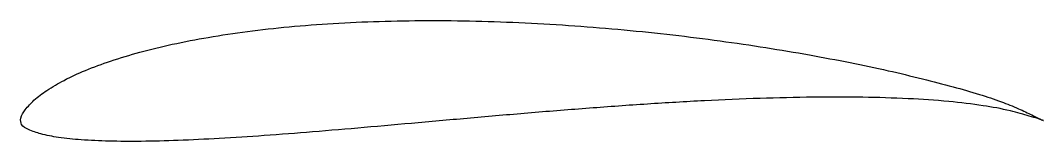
# Model space of a CAD drawing. Header units: millimetres. Extents: x 0 to 200, y -4 to 20.
import ezdxf

# ---------------------------------------------------------------- set-up
doc = ezdxf.new("R2010")
doc.units = ezdxf.units.MM

msp = doc.modelspace()

# ---------------------------------------------------------------- linework, layer by layer
at = {"color": 7, "linetype": 'Continuous', "lineweight": 25}
msp.add_open_spline([(200, 0), (200, 0.01), (198.74, 0.55), (197.56, 1.19), (194.83, 2.48), (191.52, 3.81), (187.21, 5.22), (182.07, 6.69), (176.11, 8.24), (169.4, 9.81), (162.03, 11.37), (154.06, 12.87), (145.58, 14.29), (136.68, 15.59), (127.45, 16.75), (117.97, 17.73), (108.34, 18.52), (98.67, 19.1), (89.03, 19.45), (79.52, 19.55), (70.23, 19.4), (61.24, 19), (52.64, 18.35), (44.5, 17.45), (36.88, 16.32), (29.86, 14.97), (23.48, 13.44), (17.8, 11.74), (12.86, 9.93), (8.68, 8.02), (5.31, 6.09), (2.73, 4.18), (1.03, 2.33), (-0.07, 0.74), (0.06, -1.03), (1.86, -1.92), (4.22, -2.73), (7.73, -3.36), (12.16, -3.81), (17.56, -4.04), (23.88, -4.07), (31.08, -3.88), (39.1, -3.49), (47.86, -2.92), (57.31, -2.19), (67.34, -1.34), (77.87, -0.41), (88.77, 0.57), (99.93, 1.53), (111.22, 2.44), (122.5, 3.24), (133.61, 3.9), (144.41, 4.36), (154.73, 4.6), (164.39, 4.6), (173.25, 4.34), (181.08, 3.83), (187.81, 3.04), (192.92, 2.11), (196.93, 0.99), (198.51, 0.52), (200, -0.01), (200, 0)], degree=3, knots=[0, 0, 0, 0, 0.001656, 0.006272, 0.013185, 0.022083, 0.033081, 0.046219, 0.061335, 0.078232, 0.096727, 0.116615, 0.137693, 0.159755, 0.182582, 0.205945, 0.229623, 0.253397, 0.27704, 0.300352, 0.323128, 0.34517, 0.366309, 0.386379, 0.405238, 0.422756, 0.438814, 0.453321, 0.466203, 0.477401, 0.486899, 0.494692, 0.500827, 0.505354, 0.508423, 0.512419, 0.518689, 0.527279, 0.538201, 0.551436, 0.566919, 0.584554, 0.604225, 0.625766, 0.648993, 0.673691, 0.699605, 0.726468, 0.753966, 0.781771, 0.809536, 0.836878, 0.863424, 0.888775, 0.912536, 0.934307, 0.95369, 0.970276, 0.983509, 0.992849, 0.998253, 1, 1, 1, 1], dxfattribs=at)

doc.saveas('drawing.dxf')
